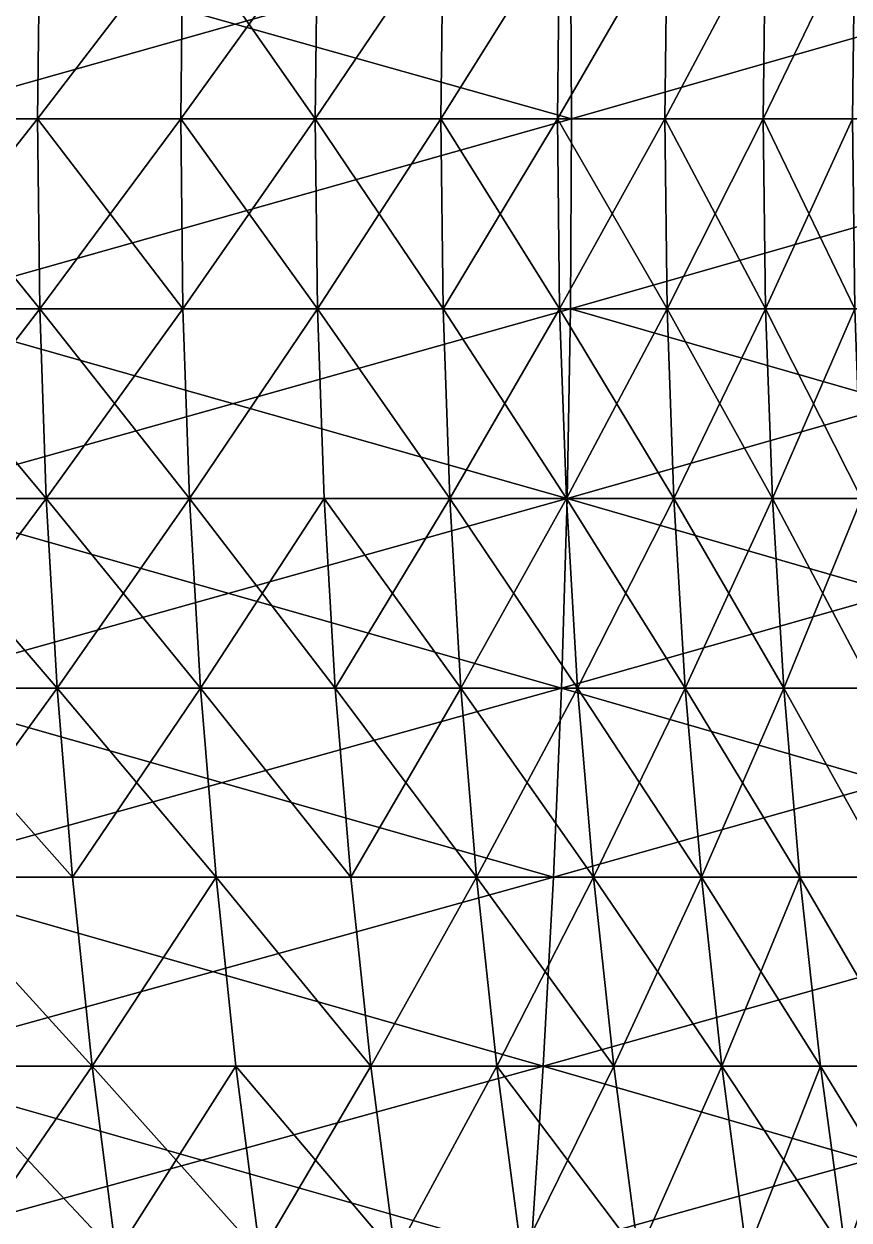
# Model space of a CAD drawing. Header units: millimetres. Extents: x -3250 to 8000, y -3250 to 3250.
# Drawn here: x 6272.9 to 6359.5, y -115.6 to 10 of the extents above; entities that cross this region are included whole.
import ezdxf

# ---------------------------------------------------------------- set-up
doc = ezdxf.new("R2010")
doc.units = ezdxf.units.MM
doc.header["$MEASUREMENT"] = 0
doc.layers.add('MESH_3D', color=2, linetype='CONTINUOUS')

msp = doc.modelspace()

# ---------------------------------------------------------------- linework, layer by layer
at = {"layer": 'MESH_3D'}
for points in [[(6258.41, 0, 2941.94), (6274.59, 19.94, 2978.41), (6258.64, 19.94, 2941.84)], [(6258.41, 0, 2941.94), (6274.36, 0, 2978.5), (6274.59, 19.94, 2978.41)], [(6274.59, 19.94, 23721.59), (6274.36, 0, 23721.5), (6258.41, 0, 23758.06)], [(6274.59, 19.94, 23721.59), (6258.41, 0, 23758.06), (6258.64, 19.94, 23758.16)], [(6259.76, 19.94, 752.63), (6330.41, 0, 789.69), (6259.87, 0, 752.41)], [(6259.76, 19.94, 752.63), (6330.29, 19.94, 789.91), (6330.41, 0, 789.69)], [(6330.29, 19.94, 25910.09), (6259.76, 19.94, 25947.37), (6259.87, 0, 25947.59)], [(6330.29, 19.94, 25910.09), (6259.87, 0, 25947.59), (6330.41, 0, 25910.31)], [(6274.36, 0, 2978.5), (6289.4, 0, 3015.45), (6289.63, 19.94, 3015.36)], [(6274.36, 0, 2978.5), (6289.63, 19.94, 3015.36), (6274.59, 19.94, 2978.41)], [(6289.63, 19.94, 23684.64), (6289.4, 0, 23684.55), (6274.36, 0, 23721.5)], [(6289.63, 19.94, 23684.64), (6274.36, 0, 23721.5), (6274.59, 19.94, 23721.59)], [(6289.4, 0, 3015.45), (6303.51, 0, 3052.77), (6289.63, 19.94, 3015.36)], [(6303.74, 19.94, 23647.32), (6303.51, 0, 23647.23), (6289.4, 0, 23684.55)], [(6303.74, 19.94, 23647.32), (6289.4, 0, 23684.55), (6289.63, 19.94, 23684.64)], [(6289.63, 19.94, 3015.36), (6303.51, 0, 3052.77), (6303.74, 19.94, 3052.68)], [(6303.51, 0, 3052.77), (6316.92, 19.94, 3090.34), (6303.74, 19.94, 3052.68)], [(6303.51, 0, 3052.77), (6316.68, 0, 3090.42), (6316.92, 19.94, 3090.34)], [(6316.92, 19.94, 23609.66), (6316.68, 0, 23609.58), (6303.51, 0, 23647.23)], [(6316.92, 19.94, 23609.66), (6303.51, 0, 23647.23), (6303.74, 19.94, 23647.32)], [(6316.68, 0, 3090.42), (6328.92, 0, 3128.39), (6329.15, 19.94, 3128.32)], [(6316.68, 0, 3090.42), (6329.15, 19.94, 3128.32), (6316.92, 19.94, 3090.34)], [(6329.15, 19.94, 23571.68), (6328.92, 0, 23571.61), (6316.68, 0, 23609.58)], [(6329.15, 19.94, 23571.68), (6316.68, 0, 23609.58), (6316.92, 19.94, 23609.66)], [(6328.92, 0, 3128.39), (6340.44, 19.94, 3166.59), (6329.15, 19.94, 3128.32)], [(6328.92, 0, 3128.39), (6340.2, 0, 3166.66), (6340.44, 19.94, 3166.59)], [(6340.44, 19.94, 23533.41), (6340.2, 0, 23533.34), (6328.92, 0, 23571.61)], [(6340.44, 19.94, 23533.41), (6328.92, 0, 23571.61), (6329.15, 19.94, 23571.68)], [(6330.29, 19.94, 789.91), (6400, 0, 828.72), (6330.41, 0, 789.69)], [(6330.29, 19.94, 789.91), (6399.88, 19.94, 828.93), (6400, 0, 828.72)], [(6399.88, 19.94, 25871.07), (6330.29, 19.94, 25910.09), (6330.41, 0, 25910.31)], [(6399.88, 19.94, 25871.07), (6330.41, 0, 25910.31), (6400, 0, 25871.28)], [(6340.2, 0, 3166.66), (6350.52, 0, 3205.19), (6350.76, 19.94, 3205.13)], [(6340.2, 0, 3166.66), (6350.76, 19.94, 3205.13), (6340.44, 19.94, 3166.59)], [(6350.76, 19.94, 23494.87), (6350.52, 0, 23494.81), (6340.2, 0, 23533.34)], [(6350.76, 19.94, 23494.87), (6340.2, 0, 23533.34), (6340.44, 19.94, 23533.41)], [(6350.52, 0, 3205.19), (6359.88, 0, 3243.97), (6360.13, 19.94, 3243.91)], [(6350.52, 0, 3205.19), (6360.13, 19.94, 3243.91), (6350.76, 19.94, 3205.13)], [(6360.13, 19.94, 23456.09), (6359.88, 0, 23456.03), (6350.52, 0, 23494.81)], [(6360.13, 19.94, 23456.09), (6350.52, 0, 23494.81), (6350.76, 19.94, 23494.87)], [(6258.64, -19.94, 2941.84), (6274.36, 0, 2978.5), (6258.41, 0, 2941.94)], [(6274.59, -19.94, 23721.59), (6258.64, -19.94, 23758.16), (6258.41, 0, 23758.06)], [(6274.59, -19.94, 23721.59), (6258.41, 0, 23758.06), (6274.36, 0, 23721.5)], [(6258.64, -19.94, 2941.84), (6274.59, -19.94, 2978.41), (6274.36, 0, 2978.5)], [(6259.76, -19.94, 752.63), (6330.41, 0, 789.69), (6330.29, -19.94, 789.91)], [(6259.76, -19.94, 752.63), (6259.87, 0, 752.41), (6330.41, 0, 789.69)], [(6330.41, 0, 25910.31), (6259.76, -19.94, 25947.37), (6330.29, -19.94, 25910.09)], [(6330.41, 0, 25910.31), (6259.87, 0, 25947.59), (6259.76, -19.94, 25947.37)], [(6274.59, -19.94, 2978.41), (6289.4, 0, 3015.45), (6274.36, 0, 2978.5)], [(6289.63, -19.94, 23684.64), (6274.59, -19.94, 23721.59), (6274.36, 0, 23721.5)], [(6289.63, -19.94, 23684.64), (6274.36, 0, 23721.5), (6289.4, 0, 23684.55)], [(6274.59, -19.94, 2978.41), (6289.63, -19.94, 3015.36), (6289.4, 0, 3015.45)], [(6289.63, -19.94, 3015.36), (6303.51, 0, 3052.77), (6289.4, 0, 3015.45)], [(6303.74, -19.94, 23647.32), (6289.63, -19.94, 23684.64), (6289.4, 0, 23684.55)], [(6303.74, -19.94, 23647.32), (6289.4, 0, 23684.55), (6303.51, 0, 23647.23)], [(6289.63, -19.94, 3015.36), (6303.74, -19.94, 3052.68), (6303.51, 0, 3052.77)], [(6303.74, -19.94, 3052.68), (6316.68, 0, 3090.42), (6303.51, 0, 3052.77)], [(6316.92, -19.94, 23609.66), (6303.74, -19.94, 23647.32), (6303.51, 0, 23647.23)], [(6316.92, -19.94, 23609.66), (6303.51, 0, 23647.23), (6316.68, 0, 23609.58)], [(6303.74, -19.94, 3052.68), (6316.92, -19.94, 3090.34), (6316.68, 0, 3090.42)], [(6316.92, -19.94, 3090.34), (6328.92, 0, 3128.39), (6316.68, 0, 3090.42)], [(6329.15, -19.94, 23571.68), (6316.68, 0, 23609.58), (6328.92, 0, 23571.61)], [(6329.15, -19.94, 23571.68), (6316.92, -19.94, 23609.66), (6316.68, 0, 23609.58)], [(6316.92, -19.94, 3090.34), (6329.15, -19.94, 3128.32), (6328.92, 0, 3128.39)], [(6329.15, -19.94, 3128.32), (6340.2, 0, 3166.66), (6328.92, 0, 3128.39)], [(6340.44, -19.94, 23533.41), (6328.92, 0, 23571.61), (6340.2, 0, 23533.34)], [(6340.44, -19.94, 23533.41), (6329.15, -19.94, 23571.68), (6328.92, 0, 23571.61)], [(6329.15, -19.94, 3128.32), (6340.44, -19.94, 3166.59), (6340.2, 0, 3166.66)], [(6330.29, -19.94, 789.91), (6330.41, 0, 789.69), (6400, 0, 828.72)], [(6330.29, -19.94, 789.91), (6400, 0, 828.72), (6399.88, -19.94, 828.93)], [(6400, 0, 25871.28), (6330.29, -19.94, 25910.09), (6399.88, -19.94, 25871.07)], [(6400, 0, 25871.28), (6330.41, 0, 25910.31), (6330.29, -19.94, 25910.09)], [(6340.44, -19.94, 3166.59), (6350.52, 0, 3205.19), (6340.2, 0, 3166.66)], [(6350.76, -19.94, 23494.87), (6340.2, 0, 23533.34), (6350.52, 0, 23494.81)], [(6350.76, -19.94, 23494.87), (6340.44, -19.94, 23533.41), (6340.2, 0, 23533.34)], [(6340.44, -19.94, 3166.59), (6350.76, -19.94, 3205.13), (6350.52, 0, 3205.19)], [(6350.76, -19.94, 3205.13), (6359.88, 0, 3243.97), (6350.52, 0, 3205.19)], [(6360.13, -19.94, 23456.09), (6350.52, 0, 23494.81), (6359.88, 0, 23456.03)], [(6360.13, -19.94, 23456.09), (6350.76, -19.94, 23494.87), (6350.52, 0, 23494.81)], [(6350.76, -19.94, 3205.13), (6360.13, -19.94, 3243.91), (6359.88, 0, 3243.97)], [(6259.32, -39.88, 2941.53), (6274.59, -19.94, 2978.41), (6258.64, -19.94, 2941.84)], [(6275.28, -39.88, 23721.88), (6258.64, -19.94, 23758.16), (6274.59, -19.94, 23721.59)], [(6275.28, -39.88, 23721.88), (6259.32, -39.88, 23758.47), (6258.64, -19.94, 23758.16)], [(6259.32, -39.88, 2941.53), (6275.28, -39.88, 2978.12), (6274.59, -19.94, 2978.41)], [(6259.76, -19.94, 752.63), (6329.94, -39.88, 790.56), (6259.42, -39.88, 753.3)], [(6330.29, -19.94, 25910.09), (6259.76, -19.94, 25947.37), (6259.42, -39.88, 25946.7)], [(6330.29, -19.94, 25910.09), (6259.42, -39.88, 25946.7), (6329.94, -39.88, 25909.44)], [(6259.76, -19.94, 752.63), (6330.29, -19.94, 789.91), (6329.94, -39.88, 790.56)], [(6275.28, -39.88, 2978.12), (6289.63, -19.94, 3015.36), (6274.59, -19.94, 2978.41)], [(6290.32, -39.88, 23684.91), (6275.28, -39.88, 23721.88), (6274.59, -19.94, 23721.59)], [(6290.32, -39.88, 23684.91), (6274.59, -19.94, 23721.59), (6289.63, -19.94, 23684.64)], [(6275.28, -39.88, 2978.12), (6290.32, -39.88, 3015.09), (6289.63, -19.94, 3015.36)], [(6290.32, -39.88, 3015.09), (6303.74, -19.94, 3052.68), (6289.63, -19.94, 3015.36)], [(6303.74, -19.94, 23647.32), (6290.32, -39.88, 23684.91), (6289.63, -19.94, 23684.64)], [(6290.32, -39.88, 3015.09), (6304.44, -39.88, 3052.43), (6303.74, -19.94, 3052.68)], [(6304.44, -39.88, 23647.57), (6290.32, -39.88, 23684.91), (6303.74, -19.94, 23647.32)], [(6303.74, -19.94, 3052.68), (6317.63, -39.88, 3090.1), (6316.92, -19.94, 3090.34)], [(6304.44, -39.88, 3052.43), (6317.63, -39.88, 3090.1), (6303.74, -19.94, 3052.68)], [(6317.63, -39.88, 23609.9), (6304.44, -39.88, 23647.57), (6303.74, -19.94, 23647.32)], [(6317.63, -39.88, 23609.9), (6303.74, -19.94, 23647.32), (6316.92, -19.94, 23609.66)], [(6317.63, -39.88, 3090.1), (6329.15, -19.94, 3128.32), (6316.92, -19.94, 3090.34)], [(6329.87, -39.88, 23571.9), (6317.63, -39.88, 23609.9), (6316.92, -19.94, 23609.66)], [(6329.87, -39.88, 23571.9), (6316.92, -19.94, 23609.66), (6329.15, -19.94, 23571.68)], [(6317.63, -39.88, 3090.1), (6329.87, -39.88, 3128.1), (6329.15, -19.94, 3128.32)], [(6329.87, -39.88, 3128.1), (6340.44, -19.94, 3166.59), (6329.15, -19.94, 3128.32)], [(6341.16, -39.88, 23533.61), (6329.87, -39.88, 23571.9), (6329.15, -19.94, 23571.68)], [(6341.16, -39.88, 23533.61), (6329.15, -19.94, 23571.68), (6340.44, -19.94, 23533.41)], [(6329.87, -39.88, 3128.1), (6341.16, -39.88, 3166.39), (6340.44, -19.94, 3166.59)], [(6330.29, -19.94, 789.91), (6399.5, -39.88, 829.58), (6329.94, -39.88, 790.56)], [(6399.88, -19.94, 25871.07), (6330.29, -19.94, 25910.09), (6329.94, -39.88, 25909.44)], [(6399.88, -19.94, 25871.07), (6329.94, -39.88, 25909.44), (6399.5, -39.88, 25870.42)], [(6330.29, -19.94, 789.91), (6399.88, -19.94, 828.93), (6399.5, -39.88, 829.58)], [(6341.16, -39.88, 3166.39), (6350.76, -19.94, 3205.13), (6340.44, -19.94, 3166.59)], [(6351.49, -39.88, 23495.06), (6340.44, -19.94, 23533.41), (6350.76, -19.94, 23494.87)], [(6351.49, -39.88, 23495.06), (6341.16, -39.88, 23533.61), (6340.44, -19.94, 23533.41)], [(6341.16, -39.88, 3166.39), (6351.49, -39.88, 3204.94), (6350.76, -19.94, 3205.13)], [(6351.49, -39.88, 3204.94), (6360.13, -19.94, 3243.91), (6350.76, -19.94, 3205.13)], [(6360.85, -39.88, 23456.25), (6350.76, -19.94, 23494.87), (6360.13, -19.94, 23456.09)], [(6360.85, -39.88, 23456.25), (6351.49, -39.88, 23495.06), (6350.76, -19.94, 23494.87)], [(6351.49, -39.88, 3204.94), (6360.85, -39.88, 3243.75), (6360.13, -19.94, 3243.91)], [(6258.85, -59.78, 754.4), (6329.94, -39.88, 790.56), (6329.34, -59.78, 791.66)], [(6259.42, -39.88, 753.3), (6329.94, -39.88, 790.56), (6258.85, -59.78, 754.4)], [(6329.34, -59.78, 25908.34), (6259.42, -39.88, 25946.7), (6258.85, -59.78, 25945.6)], [(6260.45, -59.78, 2941.02), (6275.28, -39.88, 2978.12), (6259.32, -39.88, 2941.53)], [(6276.42, -59.78, 23722.36), (6259.32, -39.88, 23758.47), (6275.28, -39.88, 23721.88)], [(6276.42, -59.78, 23722.36), (6260.45, -59.78, 23758.98), (6259.32, -39.88, 23758.47)], [(6329.94, -39.88, 25909.44), (6259.42, -39.88, 25946.7), (6329.34, -59.78, 25908.34)], [(6260.45, -59.78, 2941.02), (6276.42, -59.78, 2977.64), (6275.28, -39.88, 2978.12)], [(6275.28, -39.88, 2978.12), (6291.48, -59.78, 3014.64), (6290.32, -39.88, 3015.09)], [(6276.42, -59.78, 2977.64), (6291.48, -59.78, 3014.64), (6275.28, -39.88, 2978.12)], [(6290.32, -39.88, 23684.91), (6276.42, -59.78, 23722.36), (6275.28, -39.88, 23721.88)], [(6291.48, -59.78, 23685.36), (6276.42, -59.78, 23722.36), (6290.32, -39.88, 23684.91)], [(6291.48, -59.78, 3014.64), (6304.44, -39.88, 3052.43), (6290.32, -39.88, 3015.09)], [(6305.61, -59.78, 23648), (6290.32, -39.88, 23684.91), (6304.44, -39.88, 23647.57)], [(6305.61, -59.78, 23648), (6291.48, -59.78, 23685.36), (6290.32, -39.88, 23684.91)], [(6291.48, -59.78, 3014.64), (6305.61, -59.78, 3052), (6304.44, -39.88, 3052.43)], [(6304.44, -39.88, 3052.43), (6318.8, -59.78, 3089.71), (6317.63, -39.88, 3090.1)], [(6305.61, -59.78, 3052), (6318.8, -59.78, 3089.71), (6304.44, -39.88, 3052.43)], [(6317.63, -39.88, 23609.9), (6305.61, -59.78, 23648), (6304.44, -39.88, 23647.57)], [(6318.8, -59.78, 23610.29), (6305.61, -59.78, 23648), (6317.63, -39.88, 23609.9)], [(6318.8, -59.78, 3089.71), (6329.87, -39.88, 3128.1), (6317.63, -39.88, 3090.1)], [(6331.05, -59.78, 23572.27), (6317.63, -39.88, 23609.9), (6329.87, -39.88, 23571.9)], [(6331.05, -59.78, 23572.27), (6318.8, -59.78, 23610.29), (6317.63, -39.88, 23609.9)], [(6318.8, -59.78, 3089.71), (6331.05, -59.78, 3127.73), (6329.87, -39.88, 3128.1)], [(6329.94, -39.88, 790.56), (6398.88, -59.78, 830.66), (6329.34, -59.78, 791.66)], [(6399.5, -39.88, 25870.42), (6329.34, -59.78, 25908.34), (6398.88, -59.78, 25869.34)], [(6399.5, -39.88, 25870.42), (6329.94, -39.88, 25909.44), (6329.34, -59.78, 25908.34)], [(6331.05, -59.78, 3127.73), (6341.16, -39.88, 3166.39), (6329.87, -39.88, 3128.1)], [(6342.35, -59.78, 23533.95), (6331.05, -59.78, 23572.27), (6329.87, -39.88, 23571.9)], [(6342.35, -59.78, 23533.95), (6329.87, -39.88, 23571.9), (6341.16, -39.88, 23533.61)], [(6329.94, -39.88, 790.56), (6399.5, -39.88, 829.58), (6398.88, -59.78, 830.66)], [(6331.05, -59.78, 3127.73), (6342.35, -59.78, 3166.05), (6341.16, -39.88, 3166.39)], [(6342.35, -59.78, 3166.05), (6351.49, -39.88, 3204.94), (6341.16, -39.88, 3166.39)], [(6352.69, -59.78, 23495.36), (6342.35, -59.78, 23533.95), (6341.16, -39.88, 23533.61)], [(6352.69, -59.78, 23495.36), (6341.16, -39.88, 23533.61), (6351.49, -39.88, 23495.06)], [(6342.35, -59.78, 3166.05), (6352.69, -59.78, 3204.64), (6351.49, -39.88, 3204.94)], [(6351.49, -39.88, 3204.94), (6362.07, -59.78, 3243.47), (6360.85, -39.88, 3243.75)], [(6352.69, -59.78, 3204.64), (6362.07, -59.78, 3243.47), (6351.49, -39.88, 3204.94)], [(6360.85, -39.88, 23456.25), (6352.69, -59.78, 23495.36), (6351.49, -39.88, 23495.06)], [(6362.07, -59.78, 23456.53), (6352.69, -59.78, 23495.36), (6360.85, -39.88, 23456.25)], [(6258.85, -59.78, 754.4), (6328.51, -79.65, 793.18), (6258.06, -79.65, 755.95)], [(6329.34, -59.78, 25908.34), (6258.85, -59.78, 25945.6), (6258.06, -79.65, 25944.05)], [(6329.34, -59.78, 25908.34), (6258.06, -79.65, 25944.05), (6328.51, -79.65, 25906.82)], [(6258.85, -59.78, 754.4), (6329.34, -59.78, 791.66), (6328.51, -79.65, 793.18)], [(6262.03, -79.65, 2940.31), (6276.42, -59.78, 2977.64), (6260.45, -59.78, 2941.02)], [(6278.03, -79.65, 23723.04), (6262.03, -79.65, 23759.69), (6260.45, -59.78, 23758.98)], [(6278.03, -79.65, 23723.04), (6260.45, -59.78, 23758.98), (6276.42, -59.78, 23722.36)], [(6262.03, -79.65, 2940.31), (6278.03, -79.65, 2976.96), (6276.42, -59.78, 2977.64)], [(6278.03, -79.65, 2976.96), (6291.48, -59.78, 3014.64), (6276.42, -59.78, 2977.64)], [(6293.1, -79.65, 23686), (6278.03, -79.65, 23723.04), (6276.42, -59.78, 23722.36)], [(6293.1, -79.65, 23686), (6276.42, -59.78, 23722.36), (6291.48, -59.78, 23685.36)], [(6278.03, -79.65, 2976.96), (6293.1, -79.65, 3014), (6291.48, -59.78, 3014.64)], [(6291.48, -59.78, 3014.64), (6307.24, -79.65, 3051.41), (6305.61, -59.78, 3052)], [(6293.1, -79.65, 3014), (6307.24, -79.65, 3051.41), (6291.48, -59.78, 3014.64)], [(6307.24, -79.65, 23648.59), (6293.1, -79.65, 23686), (6291.48, -59.78, 23685.36)], [(6307.24, -79.65, 23648.59), (6291.48, -59.78, 23685.36), (6305.61, -59.78, 23648)], [(6307.24, -79.65, 3051.41), (6318.8, -59.78, 3089.71), (6305.61, -59.78, 3052)], [(6320.45, -79.65, 23610.84), (6307.24, -79.65, 23648.59), (6305.61, -59.78, 23648)], [(6320.45, -79.65, 23610.84), (6305.61, -59.78, 23648), (6318.8, -59.78, 23610.29)], [(6307.24, -79.65, 3051.41), (6320.45, -79.65, 3089.16), (6318.8, -59.78, 3089.71)], [(6320.45, -79.65, 3089.16), (6331.05, -59.78, 3127.73), (6318.8, -59.78, 3089.71)], [(6332.72, -79.65, 23572.78), (6320.45, -79.65, 23610.84), (6318.8, -59.78, 23610.29)], [(6332.72, -79.65, 23572.78), (6318.8, -59.78, 23610.29), (6331.05, -59.78, 23572.27)], [(6320.45, -79.65, 3089.16), (6332.72, -79.65, 3127.22), (6331.05, -59.78, 3127.73)], [(6329.34, -59.78, 791.66), (6398.01, -79.65, 832.16), (6328.51, -79.65, 793.18)], [(6398.88, -59.78, 25869.34), (6328.51, -79.65, 25906.82), (6398.01, -79.65, 25867.84)], [(6398.88, -59.78, 25869.34), (6329.34, -59.78, 25908.34), (6328.51, -79.65, 25906.82)], [(6329.34, -59.78, 791.66), (6398.88, -59.78, 830.66), (6398.01, -79.65, 832.16)], [(6332.72, -79.65, 3127.22), (6342.35, -59.78, 3166.05), (6331.05, -59.78, 3127.73)], [(6344.03, -79.65, 23534.42), (6332.72, -79.65, 23572.78), (6331.05, -59.78, 23572.27)], [(6344.03, -79.65, 23534.42), (6331.05, -59.78, 23572.27), (6342.35, -59.78, 23533.95)], [(6332.72, -79.65, 3127.22), (6344.03, -79.65, 3165.58), (6342.35, -59.78, 3166.05)], [(6344.03, -79.65, 3165.58), (6352.69, -59.78, 3204.64), (6342.35, -59.78, 3166.05)], [(6354.38, -79.65, 23495.79), (6344.03, -79.65, 23534.42), (6342.35, -59.78, 23533.95)], [(6354.38, -79.65, 23495.79), (6342.35, -59.78, 23533.95), (6352.69, -59.78, 23495.36)], [(6344.03, -79.65, 3165.58), (6354.38, -79.65, 3204.21), (6352.69, -59.78, 3204.64)], [(6352.69, -59.78, 3204.64), (6363.76, -79.65, 3243.08), (6362.07, -59.78, 3243.47)], [(6354.38, -79.65, 3204.21), (6363.76, -79.65, 3243.08), (6352.69, -59.78, 3204.64)], [(6363.76, -79.65, 23456.92), (6352.69, -59.78, 23495.36), (6362.07, -59.78, 23456.53)], [(6363.76, -79.65, 23456.92), (6354.38, -79.65, 23495.79), (6352.69, -59.78, 23495.36)], [(6258.06, -79.65, 755.95), (6327.44, -99.47, 795.14), (6257.04, -99.47, 757.94)], [(6328.51, -79.65, 25906.82), (6257.04, -99.47, 25942.06), (6327.44, -99.47, 25904.86)], [(6328.51, -79.65, 25906.82), (6258.06, -79.65, 25944.05), (6257.04, -99.47, 25942.06)], [(6258.06, -79.65, 755.95), (6328.51, -79.65, 793.18), (6327.44, -99.47, 795.14)], [(6262.03, -79.65, 2940.31), (6280.08, -99.47, 2976.09), (6278.03, -79.65, 2976.96)], [(6264.07, -99.47, 2939.39), (6280.08, -99.47, 2976.09), (6262.03, -79.65, 2940.31)], [(6280.08, -99.47, 23723.91), (6264.07, -99.47, 23760.61), (6262.03, -79.65, 23759.69)], [(6280.08, -99.47, 23723.91), (6262.03, -79.65, 23759.69), (6278.03, -79.65, 23723.04)], [(6280.08, -99.47, 2976.09), (6293.1, -79.65, 3014), (6278.03, -79.65, 2976.96)], [(6293.1, -79.65, 23686), (6280.08, -99.47, 23723.91), (6278.03, -79.65, 23723.04)], [(6280.08, -99.47, 2976.09), (6295.18, -99.47, 3013.19), (6293.1, -79.65, 3014)], [(6295.18, -99.47, 23686.81), (6280.08, -99.47, 23723.91), (6293.1, -79.65, 23686)], [(6293.1, -79.65, 3014), (6309.34, -99.47, 3050.64), (6307.24, -79.65, 3051.41)], [(6295.18, -99.47, 3013.19), (6309.34, -99.47, 3050.64), (6293.1, -79.65, 3014)], [(6309.34, -99.47, 23649.36), (6293.1, -79.65, 23686), (6307.24, -79.65, 23648.59)], [(6309.34, -99.47, 23649.36), (6295.18, -99.47, 23686.81), (6293.1, -79.65, 23686)], [(6309.34, -99.47, 3050.64), (6320.45, -79.65, 3089.16), (6307.24, -79.65, 3051.41)], [(6320.45, -79.65, 23610.84), (6309.34, -99.47, 23649.36), (6307.24, -79.65, 23648.59)], [(6309.34, -99.47, 3050.64), (6322.57, -99.47, 3088.44), (6320.45, -79.65, 3089.16)], [(6322.57, -99.47, 23611.56), (6309.34, -99.47, 23649.36), (6320.45, -79.65, 23610.84)], [(6322.57, -99.47, 3088.44), (6332.72, -79.65, 3127.22), (6320.45, -79.65, 3089.16)], [(6334.85, -99.47, 23573.44), (6320.45, -79.65, 23610.84), (6332.72, -79.65, 23572.78)], [(6334.85, -99.47, 23573.44), (6322.57, -99.47, 23611.56), (6320.45, -79.65, 23610.84)], [(6322.57, -99.47, 3088.44), (6334.85, -99.47, 3126.56), (6332.72, -79.65, 3127.22)], [(6327.44, -99.47, 795.14), (6398.01, -79.65, 832.16), (6396.9, -99.47, 834.1)], [(6328.51, -79.65, 793.18), (6398.01, -79.65, 832.16), (6327.44, -99.47, 795.14)], [(6398.01, -79.65, 25867.84), (6327.44, -99.47, 25904.86), (6396.9, -99.47, 25865.9)], [(6398.01, -79.65, 25867.84), (6328.51, -79.65, 25906.82), (6327.44, -99.47, 25904.86)], [(6332.72, -79.65, 3127.22), (6346.18, -99.47, 3164.97), (6344.03, -79.65, 3165.58)], [(6334.85, -99.47, 3126.56), (6346.18, -99.47, 3164.97), (6332.72, -79.65, 3127.22)], [(6344.03, -79.65, 23534.42), (6334.85, -99.47, 23573.44), (6332.72, -79.65, 23572.78)], [(6346.18, -99.47, 23535.03), (6334.85, -99.47, 23573.44), (6344.03, -79.65, 23534.42)], [(6346.18, -99.47, 3164.97), (6354.38, -79.65, 3204.21), (6344.03, -79.65, 3165.58)], [(6356.54, -99.47, 23496.34), (6344.03, -79.65, 23534.42), (6354.38, -79.65, 23495.79)], [(6356.54, -99.47, 23496.34), (6346.18, -99.47, 23535.03), (6344.03, -79.65, 23534.42)], [(6346.18, -99.47, 3164.97), (6356.54, -99.47, 3203.66), (6354.38, -79.65, 3204.21)], [(6354.38, -79.65, 3204.21), (6365.94, -99.47, 3242.58), (6363.76, -79.65, 3243.08)], [(6356.54, -99.47, 3203.66), (6365.94, -99.47, 3242.58), (6354.38, -79.65, 3204.21)], [(6365.94, -99.47, 23457.42), (6356.54, -99.47, 23496.34), (6354.38, -79.65, 23495.79)], [(6365.94, -99.47, 23457.42), (6354.38, -79.65, 23495.79), (6363.76, -79.65, 23456.92)], [(6257.04, -99.47, 757.94), (6326.14, -119.23, 797.54), (6255.8, -119.23, 760.36)], [(6327.44, -99.47, 25904.86), (6255.8, -119.23, 25939.64), (6326.14, -119.23, 25902.46)], [(6327.44, -99.47, 25904.86), (6257.04, -99.47, 25942.06), (6255.8, -119.23, 25939.64)], [(6257.04, -99.47, 757.94), (6327.44, -99.47, 795.14), (6326.14, -119.23, 797.54)], [(6266.55, -119.23, 2938.27), (6280.08, -99.47, 2976.09), (6264.07, -99.47, 2939.39)], [(6282.6, -119.23, 23724.97), (6266.55, -119.23, 23761.73), (6264.07, -99.47, 23760.61)], [(6282.6, -119.23, 23724.97), (6264.07, -99.47, 23760.61), (6280.08, -99.47, 23723.91)], [(6266.55, -119.23, 2938.27), (6282.6, -119.23, 2975.03), (6280.08, -99.47, 2976.09)], [(6280.08, -99.47, 2976.09), (6297.72, -119.23, 3012.19), (6295.18, -99.47, 3013.19)], [(6282.6, -119.23, 2975.03), (6297.72, -119.23, 3012.19), (6280.08, -99.47, 2976.09)], [(6295.18, -99.47, 23686.81), (6282.6, -119.23, 23724.97), (6280.08, -99.47, 23723.91)], [(6297.72, -119.23, 23687.81), (6282.6, -119.23, 23724.97), (6295.18, -99.47, 23686.81)], [(6297.72, -119.23, 3012.19), (6309.34, -99.47, 3050.64), (6295.18, -99.47, 3013.19)], [(6311.9, -119.23, 23650.29), (6295.18, -99.47, 23686.81), (6309.34, -99.47, 23649.36)], [(6311.9, -119.23, 23650.29), (6297.72, -119.23, 23687.81), (6295.18, -99.47, 23686.81)], [(6297.72, -119.23, 3012.19), (6311.9, -119.23, 3049.71), (6309.34, -99.47, 3050.64)], [(6311.9, -119.23, 3049.71), (6322.57, -99.47, 3088.44), (6309.34, -99.47, 3050.64)], [(6322.57, -99.47, 23611.56), (6311.9, -119.23, 23650.29), (6309.34, -99.47, 23649.36)], [(6311.9, -119.23, 3049.71), (6325.15, -119.23, 3087.58), (6322.57, -99.47, 3088.44)], [(6325.15, -119.23, 23612.42), (6311.9, -119.23, 23650.29), (6322.57, -99.47, 23611.56)], [(6325.15, -119.23, 3087.58), (6334.85, -99.47, 3126.56), (6322.57, -99.47, 3088.44)], [(6337.45, -119.23, 23574.24), (6325.15, -119.23, 23612.42), (6322.57, -99.47, 23611.56)], [(6337.45, -119.23, 23574.24), (6322.57, -99.47, 23611.56), (6334.85, -99.47, 23573.44)], [(6325.15, -119.23, 3087.58), (6337.45, -119.23, 3125.76), (6334.85, -99.47, 3126.56)], [(6327.44, -99.47, 795.14), (6395.53, -119.23, 836.46), (6326.14, -119.23, 797.54)], [(6396.9, -99.47, 25865.9), (6326.14, -119.23, 25902.46), (6395.53, -119.23, 25863.54)], [(6396.9, -99.47, 25865.9), (6327.44, -99.47, 25904.86), (6326.14, -119.23, 25902.46)], [(6327.44, -99.47, 795.14), (6396.9, -99.47, 834.1), (6395.53, -119.23, 836.46)], [(6337.45, -119.23, 3125.76), (6346.18, -99.47, 3164.97), (6334.85, -99.47, 3126.56)], [(6346.18, -99.47, 23535.03), (6337.45, -119.23, 23574.24), (6334.85, -99.47, 23573.44)], [(6337.45, -119.23, 3125.76), (6348.8, -119.23, 3164.24), (6346.18, -99.47, 3164.97)], [(6348.8, -119.23, 23535.76), (6337.45, -119.23, 23574.24), (6346.18, -99.47, 23535.03)], [(6348.8, -119.23, 3164.24), (6356.54, -99.47, 3203.66), (6346.18, -99.47, 3164.97)], [(6359.18, -119.23, 23497.02), (6346.18, -99.47, 23535.03), (6356.54, -99.47, 23496.34)], [(6359.18, -119.23, 23497.02), (6348.8, -119.23, 23535.76), (6346.18, -99.47, 23535.03)], [(6348.8, -119.23, 3164.24), (6359.18, -119.23, 3202.98), (6356.54, -99.47, 3203.66)], [(6359.18, -119.23, 3202.98), (6365.94, -99.47, 3242.58), (6356.54, -99.47, 3203.66)], [(6368.6, -119.23, 23458.02), (6356.54, -99.47, 23496.34), (6365.94, -99.47, 23457.42)], [(6368.6, -119.23, 23458.02), (6359.18, -119.23, 23497.02), (6356.54, -99.47, 23496.34)], [(6359.18, -119.23, 3202.98), (6368.6, -119.23, 3241.98), (6365.94, -99.47, 3242.58)]]:
    msp.add_3dface(points, dxfattribs=at)

doc.saveas('drawing.dxf')
